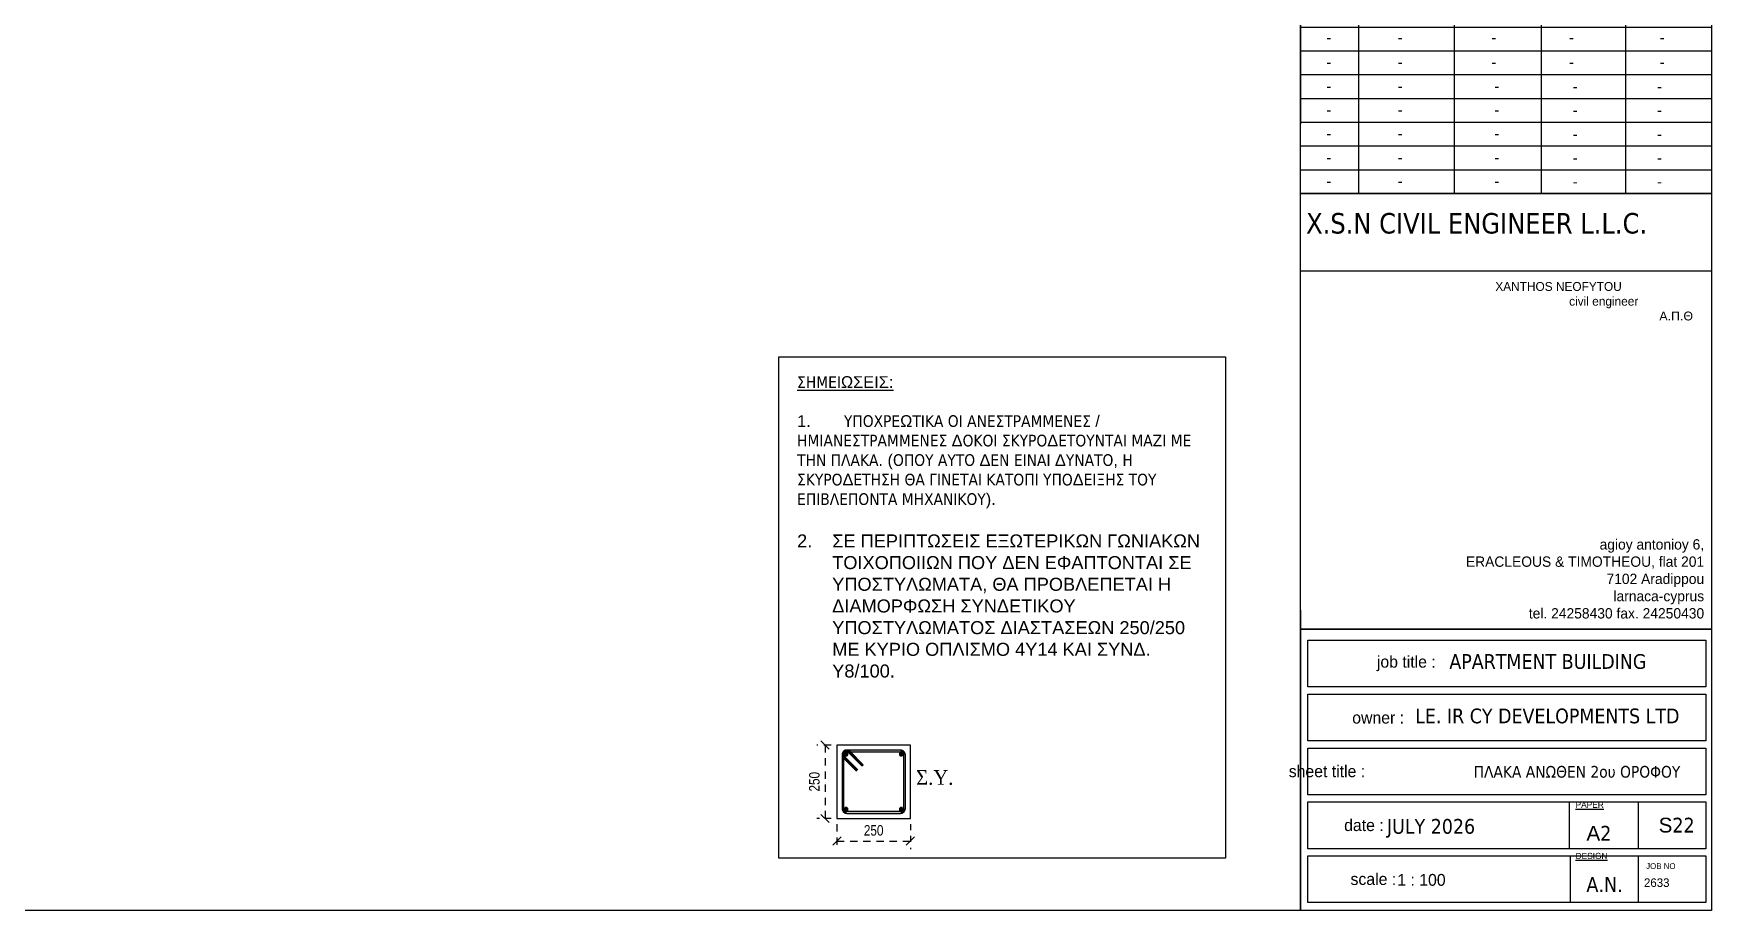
# Model space of a CAD drawing. Header units: millimetres. Extents: x -2171 to 1563, y -1758 to -1505.
# Drawn here: x -492.24 to -463.58, y -1630.29 to -1615.31 of the extents above; entities that cross this region are included whole.
import ezdxf

# ---------------------------------------------------------------- set-up
doc = ezdxf.new("R2010")
doc.units = ezdxf.units.MM
doc.header["$PDMODE"] = 32
for name, pattern in [('DASHED2', [0.375, 0.25, -0.125]), ('HIDDEN', [0.375, 0.25, -0.125]), ('HIDDEN2', [0.1875, 0.125, -0.0625])]:
    doc.linetypes.add(name, pattern=pattern)
doc.layers.get('Defpoints').update_dxf_attribs({"color": 6})
for name, color, linetype in [('-S-A3 PAGE', 3, 'Continuous'), ('-S_TEXT', 3, 'Continuous'), ('ANOIGMATA', 7, 'Continuous'), ('Col_Det_1', 7, 'Continuous'), ('Col_Det_3', 7, 'Continuous'), ('Col_Det_Fill_3', 7, 'Continuous'), ('pinakaki', 153, 'Continuous'), ('Text_Col_1', 7, 'Continuous')]:
    doc.layers.add(name, color=color, linetype=linetype)
doc.layers.add('A-ANNO-DIMS', color=1, linetype='Continuous', lineweight=9)
doc.layers.add('TEXT', color=20, linetype='Continuous', lineweight=13)
doc.styles.add('1-100', font='arial.ttf', dxfattribs={"width": 0.8})
doc.styles.add('S1TmsNwRmn11_b_934_161', font='times.ttf', dxfattribs={"width": 0.933629, "height": 0.001087})
doc.styles.get("Standard").update_dxf_attribs({"font": 'tahoma.ttf'})
doc.dimstyles.new('dim 1-20', dxfattribs={"dimtxt": 0.18, "dimasz": 0.14, "dimexe": 0.14, "dimexo": 0.1, "dimgap": 0.09, "dimtad": 1, "dimdec": 0, "dimlfac": 200, "dimzin": 5, "dimdsep": 46, "dimtxsty": '1-100', "dimblk": 'OBLIQUE', "dimcen": 0.09, "dimclrd": 1, "dimclre": 1, "dimclrt": 2, "dimadec": 0, "dimazin": 0, "dimtfac": 1, "dimtdec": 0, "dimtix": 1, "dimtmove": 2, "dimatfit": 3, "dimldrblk": 'OBLIQUE', "dimfxl": 5, "dimfxlon": 1, "dimtolj": 1, "dimtzin": 5, "dimarcsym": 0})

# ---------------------------------------------------------------- blocks, each defined once
blk = doc.blocks.new('PINAKAKI')
at = {"layer": '-S-A3 PAGE', "ltscale": 5}
blk.add_line((121995.588, -208359.262), (121988.733, -208359.262), dxfattribs=at)
at = {"color": 0}
for p, q in [((121988.65, -208358.392), (121988.65, -208373.351)), ((121988.65, -208358.392), (121995.67, -208358.392)), ((121995.67, -208358.392), (121995.669, -208370.631)), ((121988.733, -208358.475), (121988.733, -208370.548)), ((121988.733, -208358.475), (121995.588, -208358.475)), ((121995.588, -208358.475), (121995.588, -208370.548)), ((121988.649, -208370.631), (121995.669, -208370.631)), ((121988.732, -208370.548), (121995.587, -208370.548)), ((121989.64, -208370.631), (121989.64, -208374.541)), ((121991.28, -208374.541), (121991.28, -208370.631)), ((121992.766, -208374.541), (121992.766, -208370.631)), ((121994.208, -208374.541), (121994.208, -208370.631)), ((121991.624, -208371.24), (121988.651, -208371.24)), ((121988.651, -208371.24), (121995.67, -208371.24)), ((121995.67, -208371.291), (121988.651, -208371.291)), ((121995.67, -208371.24), (121995.67, -208371.291)), ((121995.67, -208375.87), (121988.651, -208375.87)), ((121988.651, -208381.659), (121988.651, -208386.792)), ((121988.774, -208382.974), (121988.774, -208382.175)), ((121988.774, -208383.895), (121988.774, -208383.096)), ((121988.774, -208384.816), (121988.774, -208384.018)), ((121988.774, -208385.738), (121988.774, -208384.939)), ((121988.774, -208386.659), (121988.774, -208385.861))]:
    blk.add_line(p, q, dxfattribs=at)
at = {"color": 3}
blk.add_line((121995.67, -208372.455), (121995.67, -208374.541), dxfattribs=at)
at = {"color": 0}
for points in [[(121988.651, -208370.631), (121995.67, -208370.631), (121995.67, -208374.541), (121988.651, -208374.541)], [(121988.651, -208370.631), (121995.67, -208370.631), (121995.67, -208374.541), (121988.651, -208374.541)], [(121988.651, -208374.541), (121995.67, -208374.541), (121995.67, -208381.988), (121988.651, -208381.988)], [(121988.651, -208381.988), (121995.67, -208381.988), (121995.67, -208386.792), (121988.651, -208386.792)]]:
    blk.add_lwpolyline(points, close=True, dxfattribs=at)
for points in [[(121988.651, -208371.697), (121995.67, -208371.697)], [(121988.651, -208372.103), (121995.67, -208372.103)], [(121988.651, -208372.51), (121995.67, -208372.51)], [(121988.651, -208372.916), (121995.67, -208372.916)], [(121988.651, -208373.322), (121995.67, -208373.322)], [(121988.651, -208373.728), (121995.67, -208373.728)], [(121988.651, -208374.135), (121995.67, -208374.135)], [(121988.774, -208382.175), (121995.574, -208382.175), (121995.574, -208382.974), (121988.774, -208382.974)], [(121988.774, -208383.096), (121995.574, -208383.096), (121995.574, -208383.895), (121988.774, -208383.895)], [(121988.774, -208384.018), (121995.574, -208384.018), (121995.574, -208384.816), (121988.774, -208384.816)], [(121988.774, -208384.939), (121995.574, -208384.939), (121995.574, -208385.738), (121988.774, -208385.738)], [(121993.239, -208384.939), (121993.239, -208385.738)], [(121994.417, -208384.939), (121994.417, -208385.738)], [(121988.774, -208385.861), (121995.574, -208385.861), (121995.574, -208386.659), (121988.774, -208386.659)], [(121993.259, -208385.861), (121993.259, -208386.659)], [(121994.417, -208385.861), (121994.417, -208386.659)]]:
    blk.add_lwpolyline(points, dxfattribs=at)
blk.add_lwpolyline([(121988.651, -208374.541), (121995.67, -208374.541)])
at = {"layer": '-S_TEXT', "color": 3}
for s, p in [('1.', (121988.755, -208359.983)), ('2.', (121988.755, -208361.633)), ('3.', (121988.755, -208364.226)), ('4.', (121988.739, -208366.994))]:
    blk.add_text(s, height=0.25, dxfattribs=at).set_placement(p)
at = {"layer": '-S_TEXT', "color": 3, "char_height": 0.25, "attachment_point": 1}
for s, insert in [('ΠΡΙΝ ΑΠΟ ΟΠΟΙΑΝ{\\fArial|b0|i0|c186|p34;Δ}ΗΠΟΤΕ ΕΡΓΑΣΙΑ ΘΑ ΠΡΕΠΕΙ ΝΑ ΤΗΡΟΥΝΤΑΙ ΟΙ ΟΡΟΙ\\PΠΟΥ ΑΝΑΓΡΑΦΟΝΤΑΙ ΣΤΟ ΣΧΕ{\\fArial|b0|i0|c186|p34;Δ}ΙΟ {\\fArial|b0|i0|c186|p34;S0.}', (121989.123, -208359.731)), ('ΣΤΗΝ ΠΕΡΙΠΤ{\\fArial|b0|i0|c186|p34;Ω}ΣΗ ΧΡΗΣΗΣ ΜΑΝ{\\fArial|b0|i0|c186|p34;Δ}Υ{\\fArial|b0|i0|c186|p34;Ω}Ν ΕΠΙΒΑΛΛΕΤΑΙ ΤΟ {\\fArial|b0|i0|c186|p34;Δ}ΕΣΙΜΟ ΑΠΟ ΤΟΝ ΤΕΧΝΙΚΟ ΟΠΛΙΣΜΟΥ {\\fArial|b0|i0|c186|p34;(}ΣΙ{\\fArial|b0|i0|c186|p34;Δ}ΕΡΑ{\\fArial|b0|i0|c186|p34;) }ΚΑΤΑ ΜΗΚΟΣ ΤΟΥ {\\fArial|b0|i0|c186|p34;Δ}ΟΜΙΚΟΥ ΣΤΟΙΧΕΙΟΥ ΜΕ ΤΟΝ {\\fArial|b0|i0|c186|p34;Δ}ΙΑΜΗΚΗ ΟΠΛΙΣΜΟ{\\fArial|b0|i0|c186|p34;- }ΒΛΕΠ{\\fArial|b0|i0|c186|p34;Ω }ΣΧΕ{\\fArial|b0|i0|c186|p34;Δ}ΙΑ ΛΕΠΤΟΜΕΡΕΙΩΝ', (121989.123, -208361.284)), ('ΣΤΗΝ ΠΕΡΙΠΤ{\\fArial|b0|i0|c186|p34;Ω}ΣΗ ΟΠΟΥ ΤΟ ΥΠΟΣΤΥΛ{\\fArial|b0|i0|c186|p34;Ω}ΜΑ {\\fArial|b0|i0|c186|p34;Δ}ΕΝ ΣΥΝΕΧΙΖΕΙ ΣΤΟΝ ΥΠΕΡΚΕΙΜΕΝΟ ΟΡΟΦΟ ΤΟΤΕ ΘΑ ΤΟΠΟΘΕΤΕΙΤΑΙ ΟΠΛΙΣΜΟΣ ΣΕ ΜΟΡΦΗ {\\fArial|b0|i0|c186|p34;L }Ή Π{\\fArial|b0|i0|c186|p34;.  \\P}ΒΛ{\\fArial|b0|i0|c186|p34;. }ΣΧΕ{\\fArial|b0|i0|c186|p34;Δ}Ι{\\fArial|b0|i0|c186|p34;A }ΛΕΠΤΟΜΕΡΕΙ{\\fArial|b0|i0|c186|p34;Ω}Ν', (121989.123, -208363.973)), ('ΠΡΙΝ ΤΗΝ {\\fArial|b0|i0|c186|p34;Δ}ΙΕΚΠΕΡΑΙ{\\fArial|b0|i0|c186|p34;Ω}ΣΗ ΟΠΟΙΑΣ{\\fArial|b0|i0|c186|p34;Δ}ΗΠΟΤΕ ΕΡΓΑΣΙΑΣ ΝΑ ΕΛΕΓΧΟΝΤΑΙ ΤΑ ΑΡΧΙΤΕΚΤΟΝΙΚΑ ΣΧΕ{\\fArial|b0|i0|c186|p34;Δ}ΙΑ{\\fArial|b0|i0|c186|p34;.\\P}ΣΕ ΠΕΡΙΠΤ{\\fArial|b0|i0|c186|p34;Ω}ΣΗ {\\fArial|b0|i0|c186|p34;Δ}ΙΑΦΟΡΑΣ ΝΑ ΕΝΗΜΕΡ{\\fArial|b0|i0|c186|p34;Ω}ΝΕΤΑΙ Ο ΜΗΧΑΝΙΚΟΣ ΚΑΙ ΜΕΤΑ ΝΑ ΠΡΟΧ{\\fArial|b0|i0|c186|p34;Ω}ΡΕΙ Η ΕΚΤΕΛΕΣΗ Τ{\\fArial|b0|i0|c186|p34;Ω}Ν ΕΡΓΑΣΙ{\\fArial|b0|i0|c186|p34;Ω}Ν{\\fArial|b0|i0|c186|p34;.}', (121989.107, -208366.797))]:
    blk.add_mtext_dynamic_manual_height_columns(s, width=6.38621, gutter_width=1, heights=[0], dxfattribs=dict(at, insert=insert))
at = {"layer": 'ANOIGMATA', "attachment_point": 1}
for s, insert, char_height, width in [('\\pi4.5494;{\\fBankGothic Lt BT|b0|i0|c0|p34;\\H1.5x;\\C7;XANTHOS NEOFYTOU\\P\\pi5.8103;civil engineer\\P\\pi7.351;\\fArial|b0|i0|c161|p34;Α.Π.Θ}', (121987.429, -208376.054), 0.10094, 7.9171), ('\\pxqr;{\\fBankGothic Lt BT|b0|i0|c161|p34;\\H1.1667x;\\C0;agioy antonioy 6,\\PERACLEOUS & TIMOTHEOU, flat 201\\P7102 Aradippou\\Plarnaca-cyprus\\Ptel. 24258430 fax. 24250430}', (121987.487, -208380.449), 0.15141, 8.05841), ('\\pxqr;{\\fBankGothic Lt BT|b0|i0|c0|p34;\\H1.5x;\\C7; \\H1.3333x; job title :}', (121987.622, -208382.441), 0.10094, 3.33818), ('\\A1;\\pxql;{\\H0.99983x;\\C7;APARTMENT BUILDING  \\H0.75013x;  }', (121991.193, -208382.412), 0.25234, 5.34758), ('\\A1;{\\C7;LE. IR CY DEVELOPMENTS LTD  }', (121990.609, -208383.342), 0.2523, 5.34758), ('\\pxqr;{\\fBankGothic Lt BT|b0|i0|c0|p34;\\H1.5x;\\C7; \\H1.3333x; owner :}', (121987.081, -208383.397), 0.10094, 3.33818), ('{\\fBankGothic Lt BT|b0|i0|c0|p34;\\C7;     sheet title :}', (121988.074, -208384.313), 0.20187, 3.33818), ('\\pxi8.03;{\\fBankGothic Lt BT|b0|i0|c161|p34;\\H0.5x;\\L\\C7;PAPER\\H2x;\\l }', (121991.643, -208384.933), 0.2125, 3.51387), ('\\pxqr;{\\fBankGothic Lt BT|b0|i0|c0|p34;\\C7; date :}', (121986.733, -208385.234), 0.20187, 3.33818), ('{\\fTahoma|b0|i0|c0|p34;\\C7;JULY 2026}', (121990.127, -208385.229), 0.25234, 4.57511), ('\\pxi8.03;{\\fBankGothic Lt BT|b0|i0|c0|p34;\\H0.5x;\\L\\C7;DESIGN\\H2x;\\l }', (121991.643, -208385.808), 0.2125, 3.51387), ('\\pxqr;{\\fBankGothic Lt BT|b0|i0|c0|p34;\\C7; scale :}', (121986.947, -208386.155), 0.20187, 3.33818), ('\\pxi8.03;{\\fBankGothic Lt BT|b0|i0|c161|p34;\\C7;2\\fBankGothic Lt BT|b0|i0|c0|p34;633}', (121993.339, -208386.244), 0.14671, 4.85205), ('\\pxi8.03;{\\fBankGothic Lt BT|b0|i0|c0|p34;\\C7;JOB NO}', (121993.744, -208385.984), 0.10094, 3.33818)]:
    blk.add_mtext(s, dxfattribs=dict(at, insert=insert, char_height=char_height, width=width))
at = {"layer": 'ANOIGMATA', "char_height": 0.25234, "attachment_point": 1}
for s, insert in [('{\\fArial|b0|i0|c186|p34;A}2', (121993.535, -208385.347)), ('A{\\fArial|b0|i0|c186|p34;.}N{\\fArial|b0|i0|c186|p34;.}', (121993.535, -208386.222))]:
    blk.add_mtext_dynamic_manual_height_columns(s, width=10.89316, gutter_width=1, heights=[0], dxfattribs=dict(at, insert=insert))
at = {"layer": 'pinakaki', "ltscale": 0.005, "insert": (121991.31, -208358.698), "char_height": 0.26955, "width": 6.67467, "attachment_point": 1}
blk.add_mtext('{\\fArial|b0|i0|c161|p34;ΣΗΜΕΙΩΣΕΙΣ:}', dxfattribs=at)
at = {"layer": 'TEXT', "color": 0, "attachment_point": 1}
for s, insert, char_height, width in [('\\pxqc;{\\fBankGothic Lt BT|b0|i0|c161|p34;\\C7;by :}', (121988.625, -208370.839), 0.15234, 0.91751), ('\\pxqc;{\\fArial|b0|i0|c186|p34;\\C7;CHECKED BY\\fBankGothic Lt BT|b0|i0|c161|p34; :}', (121989.201, -208370.839), 0.15234, 2.53906), ('\\pxqc;{\\fBankGothic Lt BT|b0|i0|c0|p34;\\C7;date :}', (121990.732, -208370.839), 0.15234, 2.53906), ('{\\fBankGothic Lt BT|b0|i0|c161|p34;\\C7;rev\\fBankGothic Lt BT|b0|i0|c0|p34;.\\fBankGothic Lt BT|b0|i0|c161|p34; :}', (121992.929, -208370.812), 0.152344, 2.53906), ('{\\fBankGothic Lt BT|b0|i0|c0|p34;\\C7;ISSUE\\fBankGothic Lt BT|b0|i0|c161|p34; :}', (121994.371, -208370.812), 0.15234, 2.53906), ('\\pxqc;{\\fTahoma|b0|i0|c0|p34;\\C7;A\\fTahoma|b0|i0|c161|p34;.\\fTahoma|b0|i0|c0|p34;N\\fTahoma|b0|i0|c161|p34;.}', (121988.625, -208371.379), 0.253906, 1.01563), ('\\pxqc;{\\fTahoma|b0|i0|c0|p34;\\H0.8x;\\C7;X.N.}', (121989.084, -208371.379), 0.25391, 2.53906), ('{\\fTahoma|b0|i0|c0|p34;\\C7;22\\fTahoma|b0|i0|c161|p34;/\\fTahoma|b0|i0|c0|p34;07\\fTahoma|b0|i0|c161|p34;/202\\fTahoma|b0|i0|c0|p34;6}', (121991.357, -208371.391), 0.203125, 1.35307), ('\\pxqc;{\\fTahoma|b0|i0|c0|p34;\\H0.8x;\\C7;REV.1}', (121992.706, -208371.388), 0.25391, 1.26753), ('\\pxqc;{\\fTahoma|b0|i0|c0|p34;\\H0.8x;\\C7; \\fTahoma|b0|i0|c161|p34;-}', (121994.148, -208371.388), 0.25391, 1.26753), ('\\pxqc;{\\fTahoma|b0|i0|c0|p34;\\H0.8x;\\C7;-}', (121988.625, -208371.768), 0.25391, 1.01563), ('\\pxqc;{\\fTahoma|b0|i0|c0|p34;\\H0.8x;\\C7;-}', (121989.084, -208371.768), 0.25391, 2.53906), ('\\pxqc;{\\fTahoma|b0|i0|c0|p34;\\H0.8x;\\C7;   -}', (121990.571, -208371.768), 0.25391, 2.53906), ('\\pxqc;{\\fTahoma|b0|i0|c0|p34;\\H0.8x;\\C7;-}', (121992.012, -208371.768), 0.25391, 2.53906), ('\\pxqc;{\\fTahoma|b0|i0|c0|p34;\\H0.8x;\\C7;-}', (121993.558, -208371.768), 0.25391, 2.53906), ('\\pxqc;{\\fTahoma|b0|i0|c0|p34;\\H0.8x;\\C7;-}', (121988.625, -208372.192), 0.25391, 1.01563), ('\\pxqc;{\\fTahoma|b0|i0|c0|p34;\\H0.8x;\\C7;-}', (121989.084, -208372.192), 0.25391, 2.53906), ('\\pxqc;{\\fTahoma|b0|i0|c0|p34;\\H0.8x;\\C7;   -}', (121990.571, -208372.192), 0.25391, 2.53906), ('\\pxqc;{\\fTahoma|b0|i0|c0|p34;\\H0.8x;\\C7;-}', (121992.012, -208372.192), 0.25391, 2.53906), ('\\pxqc;{\\fTahoma|b0|i0|c0|p34;\\H0.8x;\\C7;-}', (121993.558, -208372.192), 0.25391, 2.53906), ('\\pxqc;{\\fTahoma|b0|i0|c0|p34;\\H0.8x;\\C7;-}', (121988.625, -208372.598), 0.25391, 1.01563), ('\\pxqc;{\\fTahoma|b0|i0|c0|p34;\\H0.8x;\\C7;-}', (121989.084, -208372.598), 0.25391, 2.53906), ('\\pxqc;{\\fTahoma|b0|i0|c0|p34;\\H0.8x;\\C7;-}', (121990.732, -208372.598), 0.25391, 2.53906), ('\\pxqc;{\\fTahoma|b0|i0|c161|p34;\\H0.8x;\\C7;-}', (121992.706, -208372.607), 0.25391, 1.26753), ('\\pxqc;{\\fTahoma|b0|i0|c161|p34;\\H0.8x;\\C7;-}', (121994.148, -208372.607), 0.25391, 1.26753), ('\\pxqc;{\\fTahoma|b0|i0|c0|p34;\\H0.8x;\\C7;-}', (121988.625, -208373.004), 0.25391, 1.01563), ('\\pxqc;{\\fTahoma|b0|i0|c0|p34;\\H0.8x;\\C7;-}', (121989.084, -208373.004), 0.25391, 2.53906), ('\\pxqc;{\\fTahoma|b0|i0|c0|p34;\\H0.8x;\\C7;-}', (121990.732, -208373.004), 0.25391, 2.53906), ('\\pxqc;{\\fTahoma|b0|i0|c161|p34;\\H0.8x;\\C7;-}', (121992.706, -208373.013), 0.25391, 1.26753), ('\\pxqc;{\\fTahoma|b0|i0|c161|p34;\\H0.8x;\\C7;-}', (121994.148, -208373.013), 0.25391, 1.26753), ('\\pxqc;{\\fTahoma|b0|i0|c0|p34;\\H0.8x;\\C7;-}', (121988.625, -208373.41), 0.25391, 1.01563), ('\\pxqc;{\\fTahoma|b0|i0|c0|p34;\\H0.8x;\\C7;-}', (121989.084, -208373.41), 0.25391, 2.53906), ('\\pxqc;{\\fTahoma|b0|i0|c0|p34;\\H0.8x;\\C7;-}', (121990.732, -208373.41), 0.25391, 2.53906), ('\\pxqc;{\\fTahoma|b0|i0|c161|p34;\\H0.8x;\\C7;-}', (121992.706, -208373.419), 0.25391, 1.26753), ('\\pxqc;{\\fTahoma|b0|i0|c161|p34;\\H0.8x;\\C7;-}', (121994.148, -208373.419), 0.25391, 1.26753), ('\\pxqc;{\\fTahoma|b0|i0|c0|p34;\\H0.8x;\\C7;-}', (121988.625, -208373.817), 0.25391, 1.01563), ('\\pxqc;{\\fTahoma|b0|i0|c0|p34;\\H0.8x;\\C7;-}', (121989.084, -208373.817), 0.25391, 2.53906), ('\\pxqc;{\\fTahoma|b0|i0|c0|p34;\\H0.8x;\\C7;-}', (121990.732, -208373.817), 0.25391, 2.53906), ('\\pxqc;{\\fTahoma|b0|i0|c161|p34;\\H0.8x;\\C7;-}', (121992.706, -208373.826), 0.25391, 1.26753), ('\\pxqc;{\\fTahoma|b0|i0|c161|p34;\\H0.8x;\\C7;-}', (121994.148, -208373.826), 0.25391, 1.26753), ('\\pxqc;{\\fTahoma|b0|i0|c0|p34;\\H0.8x;\\C7;-}', (121988.625, -208374.223), 0.25391, 1.01563), ('\\pxqc;{\\fTahoma|b0|i0|c0|p34;\\H0.8x;\\C7;-}', (121989.084, -208374.223), 0.25391, 2.53906), ('\\pxqc;{\\fTahoma|b0|i0|c0|p34;\\H0.8x;\\C7;-}', (121990.732, -208374.223), 0.25391, 2.53906), ('\\pxqc;{\\fTahoma|b0|i0|c161|p34;\\H0.8x;\\C7;-}', (121992.706, -208374.232), 0.25391, 1.26753), ('\\pxqc;{\\fTahoma|b0|i0|c161|p34;\\H0.8x;\\C7;-}', (121994.148, -208374.232), 0.25391, 1.26753), ('X.S.N CIVIL ENGINEER L.L.C.\\P', (121988.746, -208374.875), 0.35, 6.92207)]:
    blk.add_mtext(s, dxfattribs=dict(at, insert=insert, char_height=char_height, width=width))
at = {"layer": 'TEXT', "insert": (121992.706, -208371.388), "char_height": 0.25391, "width": 1.26753, "attachment_point": 1}
blk.add_mtext('{\\fTahoma|b0|i0|c0|p34;\\H0.8x;\\C7; }', dxfattribs=at)
blk = doc.blocks.new('_Oblique')
at = {"color": 0, "linetype": 'ByBlock', "lineweight": -2}
blk.add_line((-0.5, -0.5), (0.5, 0.5), dxfattribs=at)
blk = doc.blocks.new('*D1518')
at = {"layer": 'Col_Det_1', "color": 1, "linetype": 'HIDDEN', "lineweight": -2, "ltscale": 0.5, "transparency": 16777216}
blk.add_line((-478.617, -1627.468), (-478.861, -1627.468), dxfattribs=at)
at = {"layer": 'Col_Det_1', "color": 1, "linetype": 'DASHED2', "lineweight": -2, "ltscale": 0.5, "transparency": 16777216}
blk.add_line((-478.721, -1627.468), (-478.721, -1628.722), dxfattribs=at)
at = {"layer": 'Col_Det_1', "color": 1, "linetype": 'HIDDEN2', "lineweight": -2, "ltscale": 0.5, "transparency": 16777216}
blk.add_line((-478.617, -1628.722), (-478.861, -1628.722), dxfattribs=at)
at = {"layer": 'Defpoints', "color": 0, "linetype": 'Continuous', "ltscale": 0.5, "transparency": 16777216}
for p in [(-478.517, -1627.468), (-478.721, -1628.722), (-478.517, -1628.722)]:
    blk.add_point(p, dxfattribs=at)
at = {"layer": 'Col_Det_1', "color": 1, "linetype": 'Continuous', "lineweight": -2, "ltscale": 0.5, "transparency": 16777216, "xscale": 0.14, "yscale": 0.14, "zscale": 0.14}
for p, rotation in [((-478.721, -1627.468), 90), ((-478.721, -1628.722), 270)]:
    blk.add_blockref('_Oblique', p, dxfattribs=dict(at, rotation=rotation))
at = {"layer": 'Col_Det_1', "color": 2, "linetype": 'Continuous', "ltscale": 0.5, "transparency": 16777216, "insert": (-478.902, -1628.095), "char_height": 0.18, "attachment_point": 5, "rotation": 90, "style": '1-100'}
blk.add_mtext('\\A1;250', dxfattribs=at)
blk = doc.blocks.new('*D1519')
at = {"layer": 'Col_Det_1', "color": 1, "linetype": 'HIDDEN', "lineweight": -2, "ltscale": 0.5, "transparency": 16777216}
blk.add_line((-478.517, -1628.822), (-478.517, -1629.249), dxfattribs=at)
at = {"layer": 'Col_Det_1', "color": 1, "linetype": 'HIDDEN2', "lineweight": -2, "ltscale": 0.5, "transparency": 16777216}
blk.add_line((-477.263, -1628.822), (-477.263, -1629.249), dxfattribs=at)
at = {"layer": 'Col_Det_1', "color": 1, "linetype": 'DASHED2', "lineweight": -2, "ltscale": 0.5, "transparency": 16777216}
blk.add_line((-478.517, -1629.109), (-477.263, -1629.109), dxfattribs=at)
at = {"layer": 'Defpoints', "color": 0, "linetype": 'Continuous', "ltscale": 0.5, "transparency": 16777216}
for p in [(-478.517, -1628.722), (-477.263, -1628.722), (-477.263, -1629.109)]:
    blk.add_point(p, dxfattribs=at)
at = {"layer": 'Col_Det_1', "color": 1, "linetype": 'Continuous', "lineweight": -2, "ltscale": 0.5, "transparency": 16777216, "xscale": 0.14, "yscale": 0.14, "zscale": 0.14, "rotation": 180}
blk.add_blockref('_Oblique', (-478.517, -1629.109), dxfattribs=at)
at = {"layer": 'Col_Det_1', "color": 1, "linetype": 'Continuous', "lineweight": -2, "ltscale": 0.5, "transparency": 16777216, "xscale": 0.14, "yscale": 0.14, "zscale": 0.14}
blk.add_blockref('_Oblique', (-477.263, -1629.109), dxfattribs=at)
at = {"layer": 'Col_Det_1', "color": 2, "linetype": 'Continuous', "ltscale": 0.5, "transparency": 16777216, "insert": (-477.89, -1628.927), "char_height": 0.18, "attachment_point": 5, "style": '1-100'}
blk.add_mtext('\\A1;250', dxfattribs=at)

msp = doc.modelspace()

# ---------------------------------------------------------------- hatches: boundary and pattern name
at = {"layer": 'Col_Det_Fill_3'}
for color, points in [(252, [(-478.3167, -1627.5997), (-478.294, -1627.5771, 0.6681786), (-478.4306, -1627.6336), (-478.3986, -1627.6336, -0.6681786)]), (252, [(-478.3506, -1627.5856), (-478.3506, -1627.5536, 0.6681786), (-478.4072, -1627.6902), (-478.3845, -1627.6676, -0.6681786)]), (252, [(-478.3986, -1627.6336), (-478.4306, -1627.6336), (-478.4306, -1628.5571), (-478.3986, -1628.5571)]), (252, [(-478.3845, -1627.6676), (-478.4072, -1627.6902), (-478.1809, -1627.9165), (-478.1583, -1627.8938)]), (12, [(-478.3619, -1627.5903, 0.4142136), (-478.3939, -1627.6223, 0.4142136), (-478.3619, -1627.6543, 0.4142136), (-478.3299, -1627.6223, 0.4142136)]), (252, [(-477.4255, -1627.5856), (-477.4255, -1627.5536), (-478.3506, -1627.5536), (-478.3506, -1627.5856)]), (252, [(-478.0904, -1627.826), (-478.0678, -1627.8033), (-478.294, -1627.5771), (-478.3167, -1627.5997)]), (12, [(-477.4173, -1627.5903, 0.4142136), (-477.4493, -1627.6223, 0.4142136), (-477.4173, -1627.6543, 0.4142136), (-477.3853, -1627.6223, 0.4142136)]), (252, [(-477.3806, -1627.6336), (-477.3486, -1627.6336, 0.4142136), (-477.4286, -1627.5536), (-477.4286, -1627.5856, -0.4142136)]), (252, [(-477.3806, -1628.5659), (-477.3486, -1628.5659), (-477.3486, -1627.6336), (-477.3806, -1627.6336)]), (252, [(-478.3986, -1628.5556), (-478.4306, -1628.5556, 0.4142136), (-478.3506, -1628.6356), (-478.3506, -1628.6036, -0.4142136)]), (12, [(-478.3619, -1628.5349, 0.4142136), (-478.3939, -1628.5669, 0.4142136), (-478.3619, -1628.5989, 0.4142136), (-478.3299, -1628.5669, 0.4142136)]), (252, [(-478.3506, -1628.6036), (-478.3506, -1628.6356), (-477.4196, -1628.6356), (-477.4196, -1628.6036)]), (12, [(-477.4173, -1628.5349, 0.4142136), (-477.4493, -1628.5669, 0.4142136), (-477.4173, -1628.5989, 0.4142136), (-477.3853, -1628.5669, 0.4142136)]), (252, [(-477.4286, -1628.6036), (-477.4286, -1628.6356, 0.4142136), (-477.3486, -1628.5556), (-477.3806, -1628.5556, -0.4142136)])]:
    msp.add_hatch(color=color, dxfattribs=at).paths.add_polyline_path(points)

# ---------------------------------------------------------------- linework, layer by layer
at = {"layer": '-S_TEXT', "ltscale": 5}
msp.add_lwpolyline([(-521.7257, -1590.2497), (-463.5782, -1590.2497), (-463.5782, -1630.2944), (-521.7257, -1630.2944)], close=True, dxfattribs=at)
at = {"layer": '-S_TEXT', "color": 3, "linetype": 'Continuous', "ltscale": 0.5}
msp.add_lwpolyline([(-479.5124, -1620.8332), (-471.8822, -1620.8332), (-471.8822, -1629.3982), (-479.5124, -1629.3982)], close=True, dxfattribs=at)
at = {"layer": 'Col_Det_3', "color": 7}
for points in [[(-478.5166, -1627.4676), (-478.5166, -1628.7216)], [(-477.2626, -1627.4676), (-478.5166, -1627.4676)], [(-477.2626, -1628.7216), (-477.2626, -1627.4676)], [(-478.4306, -1627.6336), (-478.4306, -1628.5556)], [(-478.4072, -1627.6902), (-478.1809, -1627.9165)], [(-478.3986, -1628.5556), (-478.3986, -1627.6336)], [(-478.1583, -1627.8938), (-478.3845, -1627.6676)], [(-477.4286, -1627.5536), (-478.3506, -1627.5536)], [(-478.3506, -1627.5856), (-477.4286, -1627.5856)], [(-478.3167, -1627.5997), (-478.0904, -1627.826)], [(-478.0678, -1627.8033), (-478.294, -1627.5771)], [(-477.3806, -1627.6336), (-477.3806, -1628.5556)], [(-477.3486, -1628.5556), (-477.3486, -1627.6336)], [(-478.0904, -1627.826), (-478.0678, -1627.8033)], [(-477.4286, -1628.6036), (-478.3506, -1628.6036)], [(-478.5166, -1628.7216), (-477.2626, -1628.7216)], [(-478.3506, -1628.6356), (-477.4286, -1628.6356)]]:
    msp.add_lwpolyline(points, dxfattribs=at)
for points in [[(-478.294, -1627.5771, 0.6681786), (-478.4306, -1627.6336)], [(-478.3506, -1627.5536, 0.6681786), (-478.4072, -1627.6902)], [(-478.3986, -1627.6336, -0.6681786), (-478.3167, -1627.5997, -0.6681786)], [(-478.3845, -1627.6676, -0.6681786), (-478.3506, -1627.5856, -0.6681786)], [(-478.3619, -1627.5903, 0.4142136), (-478.3939, -1627.6223, 0.4142136)], [(-478.3939, -1627.6223, 0.4142136), (-478.3619, -1627.6543, 0.4142136)], [(-478.3299, -1627.6223, 0.4142136), (-478.3619, -1627.5903, 0.4142136)], [(-478.3619, -1627.6543, 0.4142136), (-478.3299, -1627.6223, 0.4142136)], [(-477.4173, -1627.5903, 0.4142136), (-477.4493, -1627.6223, 0.4142136)], [(-477.4493, -1627.6223, 0.4142136), (-477.4173, -1627.6543, 0.4142136)], [(-477.3486, -1627.6336, 0.4142136), (-477.4286, -1627.5536)], [(-477.4286, -1627.5856, -0.4142136), (-477.3806, -1627.6336, -0.4142136)], [(-477.3853, -1627.6223, 0.4142136), (-477.4173, -1627.5903, 0.4142136)], [(-477.4173, -1627.6543, 0.4142136), (-477.3853, -1627.6223, 0.4142136)], [(-478.4306, -1628.5556, 0.4142136), (-478.3506, -1628.6356)], [(-478.3506, -1628.6036, -0.4142136), (-478.3986, -1628.5556, -0.4142136)], [(-478.3619, -1628.5349, 0.4142136), (-478.3939, -1628.5669, 0.4142136)], [(-478.3939, -1628.5669, 0.4142136), (-478.3619, -1628.5989, 0.4142136)], [(-478.3299, -1628.5669, 0.4142136), (-478.3619, -1628.5349, 0.4142136)], [(-478.3619, -1628.5989, 0.4142136), (-478.3299, -1628.5669, 0.4142136)], [(-477.4173, -1628.5349, 0.4142136), (-477.4493, -1628.5669, 0.4142136)], [(-477.4493, -1628.5669, 0.4142136), (-477.4173, -1628.5989, 0.4142136)], [(-477.4286, -1628.6356, 0.4142136), (-477.3486, -1628.5556)], [(-477.3806, -1628.5556, -0.4142136), (-477.4286, -1628.6036, -0.4142136)], [(-477.3853, -1628.5669, 0.4142136), (-477.4173, -1628.5349, 0.4142136)], [(-477.4173, -1628.5989, 0.4142136), (-477.3853, -1628.5669, 0.4142136)]]:
    msp.add_lwpolyline(points, format="xyb", dxfattribs=at)

# ---------------------------------------------------------------- block references
at = {"layer": '-S_TEXT', "linetype": 'Continuous', "ltscale": 0.5}
msp.add_blockref('PINAKAKI', (-122459.2483, 206756.498), dxfattribs=at)

# ---------------------------------------------------------------- texts
at = {"layer": '-S_TEXT', "linetype": 'Continuous', "ltscale": 0.5, "insert": (-479.1977, -1621.1648), "char_height": 0.2, "attachment_point": 1}
msp.add_mtext_dynamic_manual_height_columns('\\pxql;{\\LΣΗΜΕΙ\\fArial|b0|i0|c186|p34;Ω\\fArial|b0|i0|c161|p34;ΣΕΙΣ\\fArial|b0|i0|c186|p34;:\\P\\l\\P\\pi-3,l3,t3;1.^I}ΥΠΟΧΡΕ{\\fArial|b0|i0|c186|p34;Ω}ΤΙΚΑ ΟΙ ΑΝΕΣΤΡΑΜΜΕΝΕΣ {\\fArial|b0|i0|c186|p34;/ }ΗΜΙΑΝΕΣΤΡΑΜΜΕΝΕΣ {\\fArial|b0|i0|c186|p34;Δ}ΟΚΟΙ ΣΚΥΡΟ{\\fArial|b0|i0|c186|p34;Δ}ΕΤΟΥΝΤΑΙ ΜΑΖΙ ΜΕ ΤΗΝ ΠΛΑΚΑ{\\fArial|b0|i0|c186|p34;. (}ΟΠΟΥ ΑΥΤΟ {\\fArial|b0|i0|c186|p34;Δ}ΕΝ ΕΙΝΑΙ {\\fArial|b0|i0|c186|p34;Δ}ΥΝΑΤΟ{\\fArial|b0|i0|c186|p34;, }Η ΣΚΥΡΟ{\\fArial|b0|i0|c186|p34;Δ}ΕΤΗΣΗ ΘΑ ΓΙΝΕΤΑΙ ΚΑΤΟΠΙ ΥΠΟ{\\fArial|b0|i0|c186|p34;Δ}ΕΙΞΗΣ ΤΟΥ ΕΠΙΒΛΕΠΟΝΤΑ ΜΗΧΑΝΙΚΟΥ{\\fArial|b0|i0|c186|p34;).\\P\\pi0,l0,tz;\\A1;\\fArial|b0|i0|c161|p34;\\H1.11111x;\\P\\pi-3,l3,t3;2.^IΣΕ ΠΕΡΙΠΤ\\fArial|b0|i0|c186|p34;Ω\\fArial|b0|i0|c161|p34;ΣΕΙΣ ΕΞ\\fArial|b0|i0|c186|p34;Ω\\fArial|b0|i0|c161|p34;ΤΕΡΙΚ\\fArial|b0|i0|c186|p34;Ω\\fArial|b0|i0|c161|p34;Ν Γ\\fArial|b0|i0|c186|p34;Ω\\fArial|b0|i0|c161|p34;ΝΙΑΚ\\fArial|b0|i0|c186|p34;Ω\\fArial|b0|i0|c161|p34;Ν ΤΟΙΧΟΠΟΙΙ\\fArial|b0|i0|c186|p34;Ω\\fArial|b0|i0|c161|p34;Ν ΠΟΥ \\fArial|b0|i0|c186|p34;Δ\\fArial|b0|i0|c161|p34;ΕΝ ΕΦΑΠΤΟΝΤΑΙ ΣΕ ΥΠΟΣΤΥΛ\\fArial|b0|i0|c186|p34;Ω\\fArial|b0|i0|c161|p34;ΜΑΤΑ\\fArial|b0|i0|c186|p34;, \\fArial|b0|i0|c161|p34;ΘΑ ΠΡΟΒΛΕΠΕΤΑΙ Η \\fArial|b0|i0|c186|p34;Δ\\fArial|b0|i0|c161|p34;ΙΑΜΟΡΦ\\fArial|b0|i0|c186|p34;Ω\\fArial|b0|i0|c161|p34;ΣΗ ΣΥΝ\\fArial|b0|i0|c186|p34;Δ\\fArial|b0|i0|c161|p34;ΕΤΙΚΟΥ ΥΠΟΣΤΥΛ\\fArial|b0|i0|c186|p34;Ω\\fArial|b0|i0|c161|p34;ΜΑΤΟΣ \\fArial|b0|i0|c186|p34;Δ\\fArial|b0|i0|c161|p34;ΙΑΣΤΑΣΕ\\fArial|b0|i0|c186|p34;Ω\\fArial|b0|i0|c161|p34;Ν \\fArial|b0|i0|c186|p34;250/250\\fArial|b0|i0|c161|p34; ΜΕ ΚΥΡΙΟ ΟΠΛΙΣΜΟ \\fArial|b0|i0|c186|p34;4\\fArial|b0|i0|c161|p34;Υ\\fArial|b0|i0|c186|p34;14\\fArial|b0|i0|c161|p34; ΚΑΙ ΣΥΝ\\fArial|b0|i0|c186|p34;Δ. \\fArial|b0|i0|c161|p34;Υ\\fArial|b0|i0|c186|p34;8/100.}', width=7.052977, gutter_width=1, heights=[0], dxfattribs=at)
at = {"layer": '-S_TEXT', "ltscale": 5, "insert": (-464.4801, -1628.7101), "char_height": 0.252344, "attachment_point": 1}
msp.add_mtext_dynamic_manual_height_columns('{\\fArial|b0|i0|c186|p34;S}22', width=10.893157, gutter_width=1, heights=[0], dxfattribs=at)
at = {"layer": '-S_TEXT', "ltscale": 5, "insert": (-469.0197, -1629.6709), "char_height": 0.201875, "width": 3.338181, "attachment_point": 1}
msp.add_mtext('{\\fBankGothic Lt BT|b0|i0|c161|p34;\\C7; 1 : \\fBankGothic Lt BT|b0|i0|c0|p34;10\\fBankGothic Lt BT|b0|i0|c161|p34;0}', dxfattribs=at)
at = {"layer": 'A-ANNO-DIMS', "color": 7, "linetype": 'Continuous', "insert": (-467.6411, -1627.8249), "char_height": 0.2, "width": 4.491897, "attachment_point": 1}
msp.add_mtext('ΠΛΑΚΑ ΑΝΩΘΕΝ 2ου ΟΡΟΦΟΥ', dxfattribs=at)
at = {"layer": 'Text_Col_1', "color": 200, "style": 'S1TmsNwRmn11_b_934_161', "width": 0.933629}
msp.add_text('Σ.Υ.', height=0.25, dxfattribs=at).set_placement((-477.1636, -1628.147))

# ---------------------------------------------------------------- dimensions: what is measured, and where the dimension line sits
at = {"layer": 'Col_Det_1', "color": 94, "linetype": 'Continuous', "ltscale": 0.5}
dim = msp.add_linear_dim(base=(-478.7206, -1628.7216), p1=(-478.5166, -1627.4676), p2=(-478.5166, -1628.7216), angle=90, dimstyle='dim 1-20', override={"dimrnd": 5}, dxfattribs=at)
dim.commit()
dim.dimension.update_dxf_attribs({"geometry": '*D1518', "text_midpoint": (-478.9025, -1628.0946)})
dim = msp.add_linear_dim(base=(-477.2626, -1629.1086), p1=(-478.5166, -1628.7216), p2=(-477.2626, -1628.7216), dimstyle='dim 1-20', override={"dimrnd": 5}, dxfattribs=at)
dim.commit()
dim.dimension.update_dxf_attribs({"geometry": '*D1519', "text_midpoint": (-477.8896, -1628.9267)})

doc.saveas('drawing.dxf')
